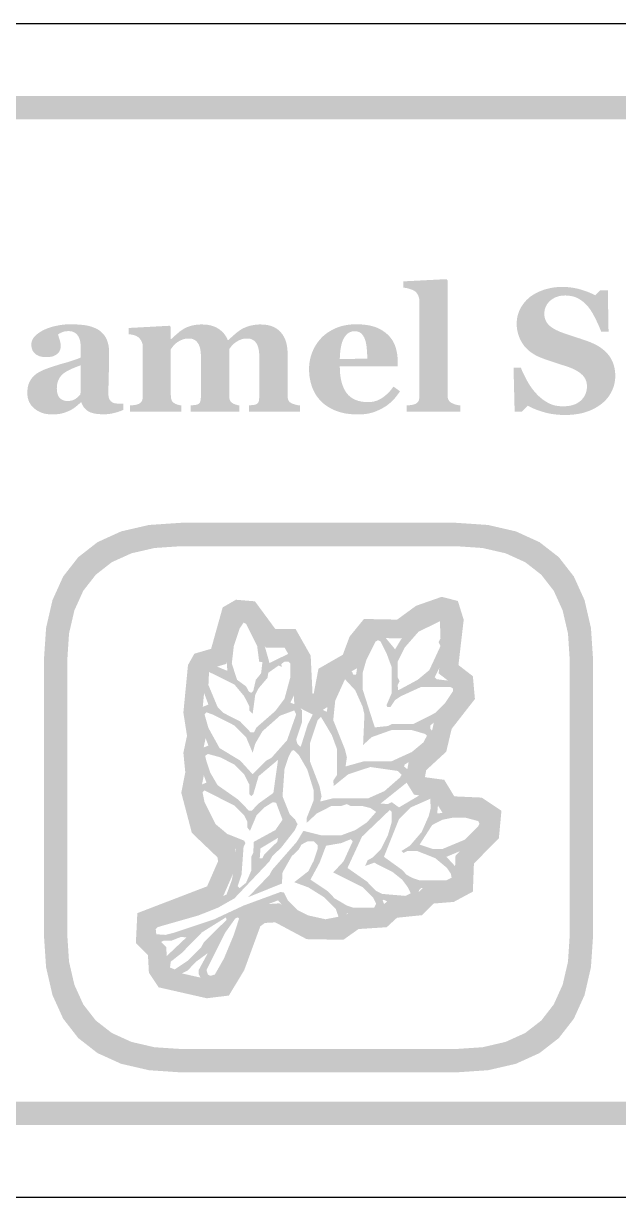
# Model space of a CAD drawing. Header units: millimetres. Extents: x 6 to 294, y 109 to 451.
# Drawn here: x 32.95 to 43.14, y 316.86 to 336.94 of the extents above; entities that cross this region are included whole.
import ezdxf

# ---------------------------------------------------------------- set-up
doc = ezdxf.new("R2010")
doc.units = ezdxf.units.MM
doc.layers.add('CUT', color=1, linetype='Continuous')
doc.layers.add('RASTER', color=7, linetype='Continuous')

msp = doc.modelspace()

# ---------------------------------------------------------------- hatches: boundary and pattern name
at = {"layer": 'RASTER'}
h = msp.add_hatch(color=7, dxfattribs=at)
h.paths.add_polyline_path([(7.2, 333.501), (7.234, 334.016), (7.337, 334.463), (7.509, 334.841), (7.75, 335.151), (8.059, 335.391), (8.438, 335.563), (8.884, 335.666), (9.4, 335.701), (66.6, 335.701), (67.116, 335.666), (67.563, 335.563), (67.941, 335.391), (68.25, 335.151), (68.491, 334.841), (68.663, 334.463), (68.766, 334.016), (68.8, 333.501), (68.8, 320.301), (68.766, 319.785), (68.663, 319.338), (68.491, 318.96), (68.25, 318.651), (67.941, 318.41), (67.563, 318.238), (67.116, 318.135), (66.6, 318.101), (9.4, 318.101), (8.884, 318.135), (8.438, 318.238), (8.059, 318.41), (7.75, 318.651), (7.509, 318.96), (7.337, 319.338), (7.234, 319.785), (7.2, 320.301)])
h.paths.add_polyline_path([(7.6, 333.501), (7.6, 320.301), (7.628, 319.879), (7.712, 319.513), (7.853, 319.204), (8.05, 318.951), (8.303, 318.754), (8.612, 318.613), (8.978, 318.529), (9.4, 318.501), (66.6, 318.501), (67.022, 318.529), (67.387, 318.613), (67.697, 318.754), (67.95, 318.951), (68.147, 319.204), (68.288, 319.513), (68.372, 319.879), (68.4, 320.301), (68.4, 333.501), (68.372, 333.923), (68.288, 334.288), (68.147, 334.598), (67.95, 334.851), (67.697, 335.048), (67.387, 335.188), (67.022, 335.273), (66.6, 335.301), (9.4, 335.301), (8.978, 335.273), (8.612, 335.188), (8.303, 335.048), (8.05, 334.851), (7.853, 334.598), (7.712, 334.288), (7.628, 333.923), (7.6, 333.501)], flags=0)
for points in [[(40.427, 330.301), (39.508, 330.301), (39.508, 330.408), (39.518, 330.408), (39.527, 330.409), (39.536, 330.41), (39.546, 330.411), (39.555, 330.412), (39.564, 330.413), (39.573, 330.414), (39.582, 330.415), (39.591, 330.416), (39.599, 330.418), (39.608, 330.419), (39.616, 330.421), (39.624, 330.423), (39.631, 330.425), (39.639, 330.427), (39.646, 330.43), (39.657, 330.434), (39.667, 330.439), (39.677, 330.445), (39.685, 330.451), (39.693, 330.458), (39.699, 330.465), (39.705, 330.472), (39.709, 330.48), (39.713, 330.489), (39.717, 330.498), (39.72, 330.508), (39.722, 330.519), (39.724, 330.53), (39.725, 330.542), (39.726, 330.554), (39.726, 330.567), (39.726, 332.19), (39.726, 332.204), (39.725, 332.218), (39.723, 332.231), (39.721, 332.244), (39.717, 332.257), (39.714, 332.269), (39.709, 332.282), (39.704, 332.294), (39.698, 332.305), (39.691, 332.316), (39.684, 332.326), (39.677, 332.336), (39.669, 332.344), (39.661, 332.352), (39.652, 332.36), (39.643, 332.366), (39.635, 332.371), (39.626, 332.376), (39.617, 332.38), (39.606, 332.385), (39.594, 332.389), (39.582, 332.394), (39.569, 332.398), (39.554, 332.403), (39.54, 332.407), (39.525, 332.411), (39.512, 332.414), (39.498, 332.417), (39.485, 332.419), (39.473, 332.421), (39.461, 332.422), (39.449, 332.423), (39.449, 332.53), (40.186, 332.568), (40.208, 332.545), (40.208, 330.586), (40.209, 330.573), (40.209, 330.561), (40.211, 330.549), (40.213, 330.537), (40.216, 330.527), (40.219, 330.517), (40.223, 330.507), (40.227, 330.499), (40.232, 330.49), (40.238, 330.483), (40.245, 330.475), (40.252, 330.469), (40.26, 330.462), (40.269, 330.456), (40.279, 330.451), (40.289, 330.446), (40.296, 330.443), (40.304, 330.439), (40.311, 330.436), (40.319, 330.433), (40.327, 330.43), (40.334, 330.428), (40.342, 330.425), (40.35, 330.422), (40.359, 330.42), (40.367, 330.418), (40.376, 330.416), (40.385, 330.414), (40.395, 330.412), (40.405, 330.41), (40.416, 330.409), (40.427, 330.408)], [(42.217, 330.245), (42.169, 330.246), (42.123, 330.248), (42.077, 330.252), (42.033, 330.257), (41.989, 330.263), (41.945, 330.271), (41.903, 330.281), (41.861, 330.292), (41.821, 330.304), (41.782, 330.317), (41.745, 330.33), (41.709, 330.343), (41.675, 330.357), (41.643, 330.372), (41.612, 330.387), (41.582, 330.403), (41.481, 330.301), (41.357, 330.301), (41.338, 331.052), (41.464, 331.052), (41.475, 331.025), (41.486, 330.998), (41.499, 330.97), (41.512, 330.942), (41.526, 330.914), (41.541, 330.885), (41.556, 330.856), (41.572, 330.827), (41.589, 330.797), (41.606, 330.769), (41.624, 330.741), (41.643, 330.714), (41.662, 330.688), (41.682, 330.663), (41.703, 330.638), (41.724, 330.614), (41.747, 330.59), (41.77, 330.567), (41.794, 330.546), (41.819, 330.525), (41.844, 330.506), (41.87, 330.488), (41.897, 330.471), (41.924, 330.455), (41.953, 330.44), (41.982, 330.428), (42.013, 330.417), (42.044, 330.408), (42.077, 330.402), (42.111, 330.397), (42.146, 330.394), (42.183, 330.393), (42.231, 330.395), (42.277, 330.399), (42.319, 330.407), (42.359, 330.417), (42.396, 330.431), (42.429, 330.448), (42.46, 330.468), (42.488, 330.49), (42.513, 330.516), (42.535, 330.542), (42.553, 330.571), (42.568, 330.601), (42.58, 330.632), (42.588, 330.665), (42.593, 330.7), (42.594, 330.736), (42.593, 330.766), (42.589, 330.794), (42.582, 330.822), (42.572, 330.848), (42.559, 330.873), (42.544, 330.896), (42.526, 330.919), (42.504, 330.94), (42.48, 330.961), (42.453, 330.98), (42.423, 330.999), (42.39, 331.017), (42.353, 331.035), (42.314, 331.052), (42.271, 331.068), (42.225, 331.083), (42.195, 331.093), (42.165, 331.102), (42.136, 331.112), (42.107, 331.121), (42.079, 331.13), (42.052, 331.139), (42.025, 331.148), (41.999, 331.156), (41.973, 331.165), (41.948, 331.173), (41.923, 331.182), (41.899, 331.19), (41.875, 331.199), (41.851, 331.208), (41.828, 331.216), (41.805, 331.225), (41.754, 331.247), (41.707, 331.271), (41.663, 331.298), (41.622, 331.327), (41.585, 331.358), (41.551, 331.391), (41.521, 331.426), (41.494, 331.464), (41.47, 331.503), (41.449, 331.544), (41.432, 331.585), (41.417, 331.628), (41.406, 331.672), (41.398, 331.717), (41.393, 331.764), (41.392, 331.811), (41.393, 331.841), (41.395, 331.871), (41.399, 331.901), (41.405, 331.93), (41.412, 331.959), (41.422, 331.988), (41.432, 332.017), (41.445, 332.045), (41.459, 332.072), (41.474, 332.099), (41.491, 332.126), (41.509, 332.151), (41.529, 332.176), (41.551, 332.2), (41.574, 332.223), (41.598, 332.246), (41.623, 332.267), (41.65, 332.286), (41.679, 332.304), (41.709, 332.322), (41.74, 332.338), (41.774, 332.354), (41.809, 332.369), (41.846, 332.382), (41.884, 332.395), (41.923, 332.405), (41.963, 332.414), (42.003, 332.422), (42.045, 332.428), (42.087, 332.432), (42.13, 332.434), (42.174, 332.435), (42.217, 332.434), (42.259, 332.432), (42.301, 332.428), (42.341, 332.423), (42.382, 332.416), (42.421, 332.408), (42.46, 332.399), (42.498, 332.387), (42.535, 332.376), (42.569, 332.364), (42.602, 332.352), (42.633, 332.34), (42.661, 332.328), (42.688, 332.316), (42.712, 332.304), (42.735, 332.292), (42.824, 332.379), (42.952, 332.379), (42.964, 331.67), (42.838, 331.67), (42.826, 331.699), (42.815, 331.728), (42.803, 331.757), (42.79, 331.786), (42.777, 331.815), (42.763, 331.845), (42.749, 331.874), (42.734, 331.904), (42.719, 331.933), (42.704, 331.961), (42.689, 331.988), (42.673, 332.013), (42.658, 332.038), (42.642, 332.06), (42.626, 332.082), (42.609, 332.103), (42.591, 332.123), (42.572, 332.143), (42.552, 332.161), (42.532, 332.179), (42.511, 332.195), (42.489, 332.211), (42.467, 332.225), (42.444, 332.238), (42.42, 332.25), (42.395, 332.26), (42.369, 332.269), (42.342, 332.276), (42.314, 332.281), (42.285, 332.285), (42.255, 332.288), (42.224, 332.289), (42.185, 332.287), (42.148, 332.283), (42.113, 332.276), (42.08, 332.266), (42.049, 332.254), (42.019, 332.238), (41.991, 332.22), (41.965, 332.199), (41.942, 332.176), (41.921, 332.152), (41.904, 332.126), (41.89, 332.099), (41.879, 332.071), (41.871, 332.041), (41.867, 332.01), (41.865, 331.978), (41.866, 331.948), (41.87, 331.919), (41.877, 331.891), (41.887, 331.865), (41.899, 331.84), (41.914, 331.817), (41.932, 331.795), (41.952, 331.774), (41.975, 331.755), (42.002, 331.736), (42.031, 331.718), (42.064, 331.7), (42.099, 331.683), (42.138, 331.666), (42.179, 331.651), (42.224, 331.635), (42.251, 331.626), (42.278, 331.617), (42.306, 331.608), (42.333, 331.599), (42.361, 331.589), (42.389, 331.58), (42.417, 331.571), (42.445, 331.562), (42.473, 331.553), (42.5, 331.544), (42.526, 331.535), (42.552, 331.526), (42.576, 331.517), (42.6, 331.509), (42.623, 331.5), (42.646, 331.492), (42.697, 331.47), (42.746, 331.447), (42.791, 331.421), (42.833, 331.394), (42.871, 331.365), (42.907, 331.334), (42.94, 331.3), (42.969, 331.265), (42.995, 331.228), (43.017, 331.189), (43.036, 331.147), (43.052, 331.104), (43.064, 331.058), (43.072, 331.01), (43.078, 330.96), (43.079, 330.907), (43.078, 330.874), (43.075, 330.84), (43.07, 330.807), (43.064, 330.775), (43.055, 330.742), (43.044, 330.71), (43.031, 330.678), (43.016, 330.646), (43, 330.616), (42.982, 330.586), (42.963, 330.558), (42.942, 330.531), (42.92, 330.506), (42.897, 330.481), (42.872, 330.459), (42.846, 330.437), (42.817, 330.415), (42.786, 330.394), (42.753, 330.374), (42.72, 330.355), (42.686, 330.338), (42.65, 330.322), (42.613, 330.308), (42.575, 330.295), (42.536, 330.283), (42.495, 330.273), (42.453, 330.265), (42.409, 330.258), (42.363, 330.252), (42.316, 330.248), (42.267, 330.246), (42.217, 330.245)], [(37.683, 330.301), (36.81, 330.301), (36.81, 330.408), (36.818, 330.409), (36.826, 330.41), (36.834, 330.411), (36.843, 330.412), (36.851, 330.413), (36.86, 330.413), (36.868, 330.414), (36.877, 330.415), (36.886, 330.416), (36.894, 330.417), (36.902, 330.418), (36.909, 330.42), (36.917, 330.422), (36.923, 330.424), (36.93, 330.427), (36.936, 330.43), (36.943, 330.434), (36.95, 330.438), (36.957, 330.443), (36.962, 330.449), (36.967, 330.456), (36.971, 330.463), (36.974, 330.47), (36.977, 330.479), (36.979, 330.488), (36.981, 330.497), (36.982, 330.507), (36.983, 330.518), (36.984, 330.53), (36.985, 330.542), (36.985, 330.554), (36.986, 330.567), (36.986, 331.251), (36.985, 331.288), (36.982, 331.322), (36.978, 331.354), (36.972, 331.383), (36.965, 331.411), (36.956, 331.435), (36.945, 331.458), (36.932, 331.478), (36.918, 331.495), (36.903, 331.511), (36.886, 331.524), (36.867, 331.534), (36.847, 331.543), (36.826, 331.549), (36.803, 331.552), (36.779, 331.553), (36.764, 331.553), (36.748, 331.552), (36.734, 331.55), (36.72, 331.548), (36.706, 331.546), (36.692, 331.542), (36.679, 331.538), (36.667, 331.533), (36.655, 331.528), (36.643, 331.523), (36.631, 331.517), (36.62, 331.511), (36.609, 331.505), (36.598, 331.498), (36.587, 331.492), (36.577, 331.484), (36.567, 331.477), (36.557, 331.469), (36.548, 331.461), (36.539, 331.454), (36.531, 331.446), (36.524, 331.438), (36.517, 331.431), (36.511, 331.423), (36.505, 331.415), (36.5, 331.408), (36.494, 331.401), (36.489, 331.394), (36.485, 331.388), (36.48, 331.382), (36.476, 331.376), (36.471, 331.37), (36.471, 330.584), (36.472, 330.571), (36.472, 330.558), (36.473, 330.547), (36.475, 330.536), (36.476, 330.525), (36.478, 330.516), (36.481, 330.506), (36.484, 330.498), (36.487, 330.49), (36.491, 330.482), (36.496, 330.475), (36.502, 330.468), (36.508, 330.462), (36.515, 330.456), (36.522, 330.451), (36.53, 330.446), (36.536, 330.443), (36.542, 330.439), (36.549, 330.436), (36.555, 330.433), (36.562, 330.43), (36.569, 330.428), (36.576, 330.425), (36.583, 330.422), (36.591, 330.42), (36.599, 330.418), (36.607, 330.416), (36.614, 330.414), (36.622, 330.412), (36.631, 330.41), (36.639, 330.409), (36.647, 330.408), (36.647, 330.301), (35.811, 330.301), (35.811, 330.408), (35.818, 330.408), (35.825, 330.409), (35.833, 330.41), (35.842, 330.411), (35.85, 330.412), (35.859, 330.413), (35.868, 330.414), (35.878, 330.415), (35.888, 330.416), (35.897, 330.418), (35.905, 330.419), (35.913, 330.421), (35.92, 330.423), (35.926, 330.425), (35.932, 330.427), (35.937, 330.43), (35.944, 330.434), (35.951, 330.439), (35.957, 330.444), (35.962, 330.449), (35.967, 330.456), (35.971, 330.462), (35.974, 330.469), (35.977, 330.477), (35.979, 330.485), (35.981, 330.494), (35.983, 330.504), (35.984, 330.515), (35.985, 330.526), (35.986, 330.539), (35.986, 330.553), (35.987, 330.567), (35.987, 331.251), (35.986, 331.288), (35.983, 331.322), (35.979, 331.354), (35.973, 331.383), (35.966, 331.411), (35.956, 331.435), (35.946, 331.458), (35.933, 331.478), (35.919, 331.495), (35.903, 331.511), (35.887, 331.524), (35.868, 331.534), (35.848, 331.543), (35.827, 331.549), (35.804, 331.552), (35.78, 331.553), (35.764, 331.553), (35.749, 331.552), (35.735, 331.55), (35.721, 331.548), (35.707, 331.546), (35.693, 331.542), (35.68, 331.538), (35.668, 331.533), (35.656, 331.528), (35.644, 331.523), (35.632, 331.517), (35.621, 331.511), (35.61, 331.505), (35.599, 331.498), (35.588, 331.492), (35.578, 331.484), (35.568, 331.477), (35.558, 331.469), (35.549, 331.461), (35.54, 331.454), (35.532, 331.446), (35.525, 331.438), (35.518, 331.431), (35.512, 331.423), (35.506, 331.415), (35.501, 331.408), (35.495, 331.401), (35.49, 331.394), (35.486, 331.388), (35.481, 331.382), (35.477, 331.376), (35.472, 331.37), (35.472, 330.584), (35.473, 330.571), (35.473, 330.559), (35.474, 330.548), (35.476, 330.537), (35.478, 330.526), (35.48, 330.516), (35.483, 330.507), (35.486, 330.499), (35.489, 330.49), (35.493, 330.483), (35.498, 330.475), (35.504, 330.469), (35.51, 330.462), (35.517, 330.456), (35.524, 330.451), (35.532, 330.446), (35.538, 330.443), (35.545, 330.439), (35.551, 330.436), (35.558, 330.433), (35.564, 330.43), (35.571, 330.428), (35.579, 330.425), (35.586, 330.422), (35.594, 330.42), (35.601, 330.418), (35.609, 330.416), (35.617, 330.414), (35.625, 330.412), (35.633, 330.41), (35.641, 330.409), (35.65, 330.408), (35.65, 330.301), (34.772, 330.301), (34.772, 330.408), (34.782, 330.408), (34.791, 330.409), (34.801, 330.41), (34.81, 330.411), (34.819, 330.412), (34.829, 330.413), (34.838, 330.414), (34.847, 330.415), (34.856, 330.416), (34.865, 330.418), (34.873, 330.419), (34.881, 330.421), (34.889, 330.423), (34.896, 330.425), (34.903, 330.427), (34.91, 330.43), (34.921, 330.434), (34.932, 330.439), (34.941, 330.445), (34.949, 330.451), (34.957, 330.458), (34.964, 330.465), (34.97, 330.472), (34.974, 330.48), (34.978, 330.489), (34.982, 330.498), (34.985, 330.508), (34.988, 330.519), (34.989, 330.53), (34.991, 330.542), (34.992, 330.554), (34.992, 330.567), (34.992, 331.42), (34.992, 331.432), (34.99, 331.443), (34.988, 331.455), (34.986, 331.466), (34.982, 331.478), (34.978, 331.489), (34.973, 331.5), (34.967, 331.511), (34.961, 331.522), (34.954, 331.533), (34.947, 331.542), (34.94, 331.551), (34.932, 331.56), (34.924, 331.567), (34.916, 331.575), (34.907, 331.581), (34.9, 331.585), (34.893, 331.589), (34.885, 331.593), (34.877, 331.597), (34.869, 331.601), (34.86, 331.604), (34.85, 331.607), (34.84, 331.61), (34.83, 331.613), (34.82, 331.616), (34.809, 331.618), (34.798, 331.62), (34.787, 331.622), (34.775, 331.624), (34.764, 331.625), (34.752, 331.626), (34.752, 331.733), (35.45, 331.771), (35.472, 331.75), (35.472, 331.543), (35.478, 331.543), (35.489, 331.552), (35.5, 331.562), (35.511, 331.572), (35.523, 331.583), (35.536, 331.594), (35.548, 331.606), (35.562, 331.618), (35.576, 331.63), (35.59, 331.642), (35.603, 331.654), (35.617, 331.665), (35.63, 331.676), (35.644, 331.686), (35.657, 331.695), (35.669, 331.703), (35.682, 331.711), (35.696, 331.72), (35.711, 331.728), (35.727, 331.736), (35.744, 331.744), (35.762, 331.751), (35.78, 331.758), (35.8, 331.764), (35.821, 331.77), (35.843, 331.776), (35.865, 331.78), (35.887, 331.784), (35.91, 331.788), (35.934, 331.79), (35.958, 331.792), (35.982, 331.793), (36.007, 331.793), (36.048, 331.792), (36.087, 331.789), (36.125, 331.783), (36.16, 331.775), (36.194, 331.765), (36.227, 331.753), (36.257, 331.738), (36.286, 331.721), (36.313, 331.702), (36.338, 331.682), (36.361, 331.66), (36.382, 331.637), (36.401, 331.612), (36.418, 331.585), (36.432, 331.558), (36.445, 331.528), (36.458, 331.528), (36.469, 331.538), (36.481, 331.549), (36.493, 331.56), (36.505, 331.571), (36.519, 331.583), (36.533, 331.595), (36.547, 331.608), (36.562, 331.621), (36.577, 331.634), (36.592, 331.647), (36.607, 331.658), (36.621, 331.67), (36.635, 331.68), (36.649, 331.69), (36.662, 331.699), (36.675, 331.707), (36.69, 331.716), (36.706, 331.725), (36.722, 331.733), (36.74, 331.741), (36.759, 331.748), (36.778, 331.755), (36.799, 331.762), (36.821, 331.769), (36.843, 331.774), (36.866, 331.779), (36.889, 331.784), (36.913, 331.787), (36.936, 331.79), (36.961, 331.792), (36.985, 331.793), (37.01, 331.793), (37.064, 331.791), (37.115, 331.785), (37.162, 331.775), (37.206, 331.761), (37.247, 331.743), (37.285, 331.72), (37.32, 331.694), (37.351, 331.663), (37.379, 331.629), (37.403, 331.591), (37.424, 331.55), (37.441, 331.505), (37.454, 331.457), (37.463, 331.406), (37.469, 331.351), (37.47, 331.292), (37.47, 330.581), (37.471, 330.567), (37.471, 330.555), (37.473, 330.543), (37.474, 330.532), (37.477, 330.521), (37.48, 330.511), (37.483, 330.502), (37.487, 330.493), (37.491, 330.485), (37.496, 330.478), (37.502, 330.471), (37.509, 330.464), (37.517, 330.458), (37.526, 330.453), (37.535, 330.448), (37.545, 330.443), (37.551, 330.44), (37.558, 330.438), (37.564, 330.435), (37.571, 330.433), (37.579, 330.43), (37.587, 330.428), (37.595, 330.425), (37.603, 330.422), (37.612, 330.42), (37.621, 330.418), (37.63, 330.416), (37.64, 330.414), (37.65, 330.412), (37.661, 330.41), (37.672, 330.409), (37.683, 330.408)]]:
    msp.add_hatch(color=7, dxfattribs=at).paths.add_polyline_path(points)
h = msp.add_hatch(color=7, dxfattribs=at)
h.paths.add_polyline_path([(34.659, 330.332), (34.643, 330.325), (34.626, 330.318), (34.608, 330.311), (34.589, 330.305), (34.57, 330.298), (34.55, 330.292), (34.529, 330.286), (34.507, 330.28), (34.485, 330.275), (34.462, 330.27), (34.44, 330.266), (34.417, 330.263), (34.393, 330.26), (34.369, 330.258), (34.345, 330.257), (34.321, 330.257), (34.277, 330.258), (34.237, 330.26), (34.199, 330.264), (34.165, 330.27), (34.133, 330.278), (34.104, 330.287), (34.079, 330.298), (34.056, 330.31), (34.036, 330.324), (34.017, 330.34), (34, 330.357), (33.984, 330.375), (33.971, 330.395), (33.959, 330.416), (33.949, 330.439), (33.94, 330.463), (33.931, 330.463), (33.919, 330.451), (33.907, 330.439), (33.895, 330.428), (33.883, 330.417), (33.871, 330.407), (33.859, 330.397), (33.847, 330.387), (33.835, 330.378), (33.824, 330.37), (33.812, 330.361), (33.8, 330.354), (33.788, 330.346), (33.775, 330.338), (33.763, 330.331), (33.75, 330.325), (33.737, 330.318), (33.719, 330.311), (33.702, 330.303), (33.686, 330.297), (33.669, 330.29), (33.653, 330.285), (33.636, 330.28), (33.62, 330.275), (33.604, 330.271), (33.587, 330.267), (33.569, 330.264), (33.549, 330.261), (33.528, 330.259), (33.505, 330.258), (33.48, 330.256), (33.454, 330.256), (33.426, 330.255), (33.384, 330.257), (33.344, 330.262), (33.306, 330.269), (33.269, 330.28), (33.233, 330.295), (33.199, 330.312), (33.167, 330.332), (33.136, 330.356), (33.108, 330.382), (33.083, 330.41), (33.063, 330.44), (33.046, 330.472), (33.033, 330.507), (33.023, 330.543), (33.018, 330.581), (33.016, 330.622), (33.016, 330.645), (33.018, 330.667), (33.02, 330.689), (33.022, 330.71), (33.026, 330.729), (33.031, 330.748), (33.036, 330.766), (33.042, 330.783), (33.049, 330.8), (33.057, 330.816), (33.065, 330.831), (33.074, 330.846), (33.084, 330.861), (33.094, 330.875), (33.105, 330.888), (33.117, 330.901), (33.128, 330.913), (33.14, 330.924), (33.152, 330.934), (33.164, 330.944), (33.177, 330.954), (33.191, 330.963), (33.205, 330.971), (33.219, 330.979), (33.233, 330.987), (33.248, 330.994), (33.264, 331.001), (33.279, 331.009), (33.295, 331.016), (33.312, 331.023), (33.328, 331.029), (33.345, 331.036), (33.379, 331.048), (33.415, 331.061), (33.452, 331.073), (33.49, 331.085), (33.531, 331.098), (33.573, 331.111), (33.617, 331.124), (33.662, 331.136), (33.706, 331.149), (33.748, 331.162), (33.786, 331.174), (33.822, 331.186), (33.854, 331.197), (33.883, 331.208), (33.909, 331.219), (33.931, 331.23), (33.931, 331.37), (33.931, 331.38), (33.931, 331.39), (33.931, 331.401), (33.93, 331.413), (33.929, 331.425), (33.928, 331.438), (33.927, 331.452), (33.926, 331.467), (33.924, 331.482), (33.922, 331.496), (33.919, 331.509), (33.916, 331.522), (33.913, 331.534), (33.909, 331.546), (33.905, 331.557), (33.901, 331.568), (33.895, 331.579), (33.889, 331.59), (33.882, 331.601), (33.874, 331.611), (33.866, 331.621), (33.857, 331.63), (33.847, 331.639), (33.836, 331.647), (33.825, 331.655), (33.812, 331.661), (33.799, 331.667), (33.785, 331.671), (33.77, 331.675), (33.755, 331.677), (33.738, 331.679), (33.72, 331.679), (33.705, 331.679), (33.69, 331.678), (33.675, 331.677), (33.661, 331.675), (33.648, 331.672), (33.636, 331.669), (33.624, 331.665), (33.613, 331.661), (33.602, 331.656), (33.592, 331.652), (33.583, 331.647), (33.574, 331.642), (33.565, 331.638), (33.557, 331.633), (33.55, 331.628), (33.543, 331.624), (33.545, 331.616), (33.546, 331.607), (33.549, 331.597), (33.552, 331.587), (33.555, 331.575), (33.559, 331.562), (33.563, 331.549), (33.568, 331.534), (33.573, 331.519), (33.577, 331.504), (33.581, 331.49), (33.583, 331.475), (33.586, 331.461), (33.587, 331.447), (33.588, 331.432), (33.589, 331.418), (33.588, 331.412), (33.588, 331.405), (33.587, 331.398), (33.585, 331.39), (33.583, 331.382), (33.581, 331.374), (33.579, 331.365), (33.575, 331.356), (33.572, 331.347), (33.568, 331.338), (33.564, 331.33), (33.559, 331.323), (33.554, 331.316), (33.549, 331.309), (33.543, 331.303), (33.537, 331.297), (33.529, 331.29), (33.52, 331.283), (33.511, 331.277), (33.502, 331.271), (33.492, 331.265), (33.482, 331.26), (33.472, 331.256), (33.462, 331.251), (33.451, 331.248), (33.438, 331.244), (33.424, 331.242), (33.409, 331.239), (33.392, 331.238), (33.374, 331.236), (33.355, 331.236), (33.334, 331.235), (33.304, 331.236), (33.276, 331.239), (33.25, 331.244), (33.226, 331.25), (33.203, 331.259), (33.183, 331.269), (33.164, 331.281), (33.148, 331.295), (33.133, 331.31), (33.12, 331.327), (33.109, 331.344), (33.1, 331.363), (33.094, 331.383), (33.089, 331.404), (33.086, 331.426), (33.085, 331.449), (33.086, 331.469), (33.089, 331.489), (33.094, 331.508), (33.101, 331.527), (33.11, 331.545), (33.121, 331.563), (33.135, 331.58), (33.15, 331.596), (33.167, 331.612), (33.184, 331.628), (33.203, 331.642), (33.222, 331.656), (33.243, 331.669), (33.264, 331.681), (33.286, 331.693), (33.309, 331.704), (33.332, 331.715), (33.357, 331.725), (33.382, 331.734), (33.408, 331.743), (33.435, 331.751), (33.463, 331.759), (33.492, 331.766), (33.521, 331.772), (33.551, 331.778), (33.58, 331.783), (33.609, 331.787), (33.637, 331.79), (33.665, 331.793), (33.692, 331.795), (33.718, 331.796), (33.744, 331.796), (33.779, 331.796), (33.813, 331.795), (33.847, 331.794), (33.88, 331.792), (33.912, 331.79), (33.944, 331.787), (33.975, 331.784), (34.005, 331.78), (34.034, 331.775), (34.063, 331.769), (34.09, 331.762), (34.117, 331.754), (34.144, 331.744), (34.169, 331.734), (34.194, 331.723), (34.219, 331.71), (34.241, 331.696), (34.262, 331.681), (34.281, 331.665), (34.3, 331.647), (34.317, 331.628), (34.334, 331.607), (34.349, 331.585), (34.363, 331.561), (34.375, 331.536), (34.386, 331.509), (34.395, 331.48), (34.403, 331.449), (34.409, 331.416), (34.413, 331.382), (34.415, 331.345), (34.416, 331.307), (34.416, 331.265), (34.416, 331.221), (34.415, 331.174), (34.415, 331.126), (34.414, 331.076), (34.413, 331.024), (34.411, 330.97), (34.41, 330.915), (34.408, 330.86), (34.407, 330.811), (34.406, 330.766), (34.405, 330.726), (34.404, 330.691), (34.403, 330.661), (34.403, 330.636), (34.403, 330.616), (34.403, 330.6), (34.404, 330.585), (34.406, 330.57), (34.408, 330.557), (34.411, 330.544), (34.414, 330.533), (34.418, 330.522), (34.423, 330.512), (34.428, 330.503), (34.434, 330.494), (34.441, 330.486), (34.448, 330.478), (34.456, 330.472), (34.464, 330.465), (34.474, 330.46), (34.484, 330.455), (34.49, 330.452), (34.498, 330.449), (34.506, 330.447), (34.516, 330.445), (34.526, 330.444), (34.537, 330.442), (34.549, 330.441), (34.562, 330.441), (34.575, 330.44), (34.588, 330.44), (34.601, 330.439), (34.613, 330.439), (34.625, 330.439), (34.637, 330.439), (34.648, 330.439), (34.659, 330.438)])
h.paths.add_polyline_path([(33.931, 331.095), (33.911, 331.088), (33.89, 331.08), (33.87, 331.073), (33.85, 331.065), (33.829, 331.057), (33.809, 331.048), (33.789, 331.04), (33.769, 331.031), (33.749, 331.022), (33.73, 331.013), (33.712, 331.004), (33.696, 330.994), (33.68, 330.985), (33.664, 330.975), (33.65, 330.965), (33.637, 330.956), (33.624, 330.945), (33.611, 330.934), (33.6, 330.922), (33.589, 330.909), (33.578, 330.895), (33.569, 330.881), (33.56, 330.866), (33.552, 330.851), (33.545, 330.835), (33.539, 330.818), (33.533, 330.8), (33.529, 330.781), (33.526, 330.762), (33.523, 330.742), (33.522, 330.722), (33.521, 330.701), (33.522, 330.673), (33.524, 330.648), (33.529, 330.624), (33.534, 330.602), (33.542, 330.582), (33.55, 330.565), (33.561, 330.549), (33.573, 330.535), (33.587, 330.523), (33.601, 330.513), (33.616, 330.504), (33.631, 330.497), (33.648, 330.491), (33.665, 330.487), (33.683, 330.485), (33.701, 330.484), (33.721, 330.484), (33.74, 330.486), (33.758, 330.489), (33.775, 330.492), (33.791, 330.497), (33.806, 330.502), (33.821, 330.509), (33.834, 330.517), (33.847, 330.525), (33.859, 330.534), (33.871, 330.544), (33.883, 330.554), (33.894, 330.564), (33.905, 330.575), (33.915, 330.586), (33.926, 330.598)], flags=0)
h = msp.add_hatch(color=7, dxfattribs=at)
h.paths.add_polyline_path([(39.394, 330.651), (39.381, 330.63), (39.367, 330.61), (39.352, 330.59), (39.337, 330.57), (39.321, 330.55), (39.305, 330.531), (39.288, 330.512), (39.27, 330.493), (39.252, 330.475), (39.233, 330.458), (39.213, 330.441), (39.193, 330.425), (39.172, 330.409), (39.15, 330.394), (39.128, 330.38), (39.105, 330.367), (39.081, 330.353), (39.056, 330.341), (39.031, 330.329), (39.007, 330.318), (38.982, 330.308), (38.957, 330.298), (38.932, 330.29), (38.907, 330.282), (38.881, 330.276), (38.855, 330.27), (38.827, 330.265), (38.799, 330.261), (38.77, 330.258), (38.739, 330.256), (38.708, 330.254), (38.676, 330.254), (38.623, 330.255), (38.571, 330.258), (38.522, 330.263), (38.474, 330.269), (38.428, 330.278), (38.384, 330.289), (38.342, 330.301), (38.302, 330.315), (38.263, 330.331), (38.226, 330.349), (38.191, 330.368), (38.158, 330.388), (38.126, 330.409), (38.096, 330.432), (38.068, 330.456), (38.042, 330.481), (38.017, 330.508), (37.994, 330.535), (37.972, 330.564), (37.952, 330.594), (37.934, 330.626), (37.917, 330.658), (37.902, 330.692), (37.889, 330.726), (37.877, 330.762), (37.867, 330.799), (37.858, 330.836), (37.851, 330.874), (37.845, 330.912), (37.841, 330.952), (37.839, 330.992), (37.838, 331.033), (37.839, 331.07), (37.842, 331.107), (37.846, 331.144), (37.852, 331.18), (37.86, 331.215), (37.869, 331.25), (37.88, 331.285), (37.893, 331.32), (37.908, 331.353), (37.923, 331.386), (37.941, 331.418), (37.96, 331.449), (37.98, 331.479), (38.001, 331.508), (38.025, 331.536), (38.049, 331.563), (38.075, 331.589), (38.102, 331.613), (38.131, 331.636), (38.162, 331.658), (38.194, 331.678), (38.228, 331.697), (38.263, 331.715), (38.3, 331.732), (38.339, 331.747), (38.378, 331.76), (38.419, 331.771), (38.461, 331.78), (38.504, 331.787), (38.548, 331.792), (38.593, 331.795), (38.639, 331.796), (38.69, 331.796), (38.737, 331.793), (38.783, 331.789), (38.826, 331.784), (38.867, 331.777), (38.906, 331.768), (38.942, 331.758), (38.976, 331.747), (39.009, 331.734), (39.039, 331.719), (39.069, 331.704), (39.097, 331.687), (39.123, 331.669), (39.149, 331.65), (39.172, 331.63), (39.195, 331.609), (39.215, 331.588), (39.233, 331.565), (39.251, 331.542), (39.267, 331.518), (39.281, 331.493), (39.294, 331.467), (39.306, 331.44), (39.316, 331.412), (39.325, 331.383), (39.333, 331.354), (39.339, 331.325), (39.345, 331.296), (39.349, 331.266), (39.352, 331.235), (39.354, 331.205), (39.354, 331.174), (39.354, 331.079), (38.364, 331.079), (38.366, 331.006), (38.371, 330.937), (38.38, 330.874), (38.393, 330.814), (38.409, 330.759), (38.429, 330.709), (38.453, 330.663), (38.48, 330.622), (38.511, 330.585), (38.546, 330.553), (38.586, 330.526), (38.63, 330.504), (38.678, 330.487), (38.73, 330.475), (38.787, 330.467), (38.847, 330.465), (38.881, 330.466), (38.915, 330.47), (38.947, 330.475), (38.978, 330.484), (39.009, 330.494), (39.038, 330.507), (39.067, 330.523), (39.095, 330.54), (39.122, 330.56), (39.148, 330.581), (39.173, 330.603), (39.197, 330.626), (39.22, 330.65), (39.242, 330.676), (39.263, 330.703), (39.282, 330.731)])
h.paths.add_polyline_path([(38.834, 331.208), (38.834, 331.23), (38.834, 331.252), (38.833, 331.274), (38.832, 331.297), (38.831, 331.319), (38.829, 331.342), (38.827, 331.365), (38.825, 331.388), (38.823, 331.41), (38.82, 331.432), (38.817, 331.452), (38.813, 331.472), (38.809, 331.49), (38.805, 331.507), (38.8, 331.523), (38.795, 331.539), (38.788, 331.555), (38.781, 331.571), (38.773, 331.585), (38.765, 331.599), (38.756, 331.611), (38.747, 331.623), (38.737, 331.633), (38.727, 331.643), (38.715, 331.651), (38.704, 331.658), (38.691, 331.664), (38.678, 331.669), (38.664, 331.673), (38.649, 331.676), (38.634, 331.677), (38.617, 331.678), (38.59, 331.676), (38.564, 331.671), (38.539, 331.662), (38.516, 331.649), (38.494, 331.633), (38.474, 331.613), (38.455, 331.59), (38.437, 331.563), (38.421, 331.533), (38.407, 331.498), (38.395, 331.459), (38.385, 331.416), (38.377, 331.369), (38.371, 331.317), (38.366, 331.261), (38.364, 331.202)], flags=0)
h = msp.add_hatch(color=7, dxfattribs=at)
h.paths.add_polyline_path([(33.3, 326.051), (33.337, 326.602), (33.447, 327.079), (33.63, 327.483), (33.888, 327.813), (34.218, 328.07), (34.622, 328.254), (35.099, 328.364), (35.65, 328.401), (40.35, 328.401), (40.901, 328.364), (41.378, 328.254), (41.782, 328.07), (42.113, 327.813), (42.37, 327.483), (42.553, 327.079), (42.663, 326.602), (42.7, 326.051), (42.7, 321.351), (42.663, 320.8), (42.553, 320.323), (42.37, 319.919), (42.113, 319.588), (41.782, 319.331), (41.378, 319.148), (40.901, 319.038), (40.35, 319.001), (35.65, 319.001), (35.099, 319.038), (34.622, 319.148), (34.218, 319.331), (33.888, 319.588), (33.63, 319.919), (33.447, 320.323), (33.337, 320.8), (33.3, 321.351)])
h.paths.add_polyline_path([(33.7, 326.051), (33.7, 321.351), (33.73, 320.894), (33.822, 320.498), (33.974, 320.163), (34.188, 319.888), (34.462, 319.675), (34.797, 319.523), (35.193, 319.431), (35.65, 319.401), (40.35, 319.401), (40.807, 319.431), (41.203, 319.523), (41.538, 319.675), (41.813, 319.888), (42.026, 320.163), (42.178, 320.498), (42.27, 320.894), (42.3, 321.351), (42.3, 326.051), (42.27, 326.508), (42.178, 326.904), (42.026, 327.239), (41.813, 327.513), (41.538, 327.727), (41.203, 327.879), (40.807, 327.97), (40.35, 328.001), (35.65, 328.001), (35.193, 327.97), (34.797, 327.879), (34.462, 327.727), (34.188, 327.513), (33.974, 327.239), (33.822, 326.904), (33.73, 326.508), (33.7, 326.051)], flags=0)
h = msp.add_hatch(color=7, dxfattribs=at)
h.paths.add_polyline_path([(40.108, 327.135), (40.385, 327.064), (40.485, 326.743), (40.395, 325.968), (40.642, 325.777), (40.677, 325.387), (40.279, 324.877), (40.186, 324.486), (39.843, 324.17), (39.823, 324.056), (39.827, 324.049), (40.152, 324.005), (40.324, 323.722), (40.794, 323.701), (41.131, 323.476), (41.087, 323.007), (40.66, 322.573), (40.642, 322.093), (40.315, 321.917), (39.97, 321.889), (39.771, 321.69), (39.343, 321.646), (39.167, 321.484), (38.685, 321.453), (38.425, 321.269), (37.797, 321.28), (37.259, 321.567), (37.081, 321.557), (37.004, 321.5), (36.728, 320.749), (36.466, 320.315), (36.087, 320.269), (35.263, 320.456), (35.097, 320.706), (35.081, 321.006), (34.874, 321.213), (34.899, 321.725), (36.093, 322.183), (36.281, 322.612), (36.27, 322.68), (35.832, 323.098), (35.651, 323.785), (35.72, 324.132), (35.687, 324.466), (35.749, 324.759), (35.687, 325.154), (35.766, 325.969), (35.875, 326.162), (36.162, 326.246), (36.36, 326.954), (36.586, 327.085), (36.912, 327.058), (37.261, 326.584), (37.608, 326.584), (37.866, 326.129), (37.897, 325.483), (37.91, 325.476), (37.918, 325.481), (37.999, 325.905), (38.416, 326.144), (38.532, 326.455), (38.778, 326.756), (39.346, 326.745), (39.669, 326.981)])
h.paths.add_polyline_path([(40.122, 326.801), (39.82, 326.695), (39.448, 326.423), (38.928, 326.433), (38.814, 326.293), (38.676, 325.923), (38.285, 325.7), (38.206, 325.284), (37.927, 325.108), (37.586, 325.282), (37.55, 326.038), (37.421, 326.264), (37.1, 326.264), (36.741, 326.751), (36.66, 326.758), (36.633, 326.742), (36.423, 325.988), (36.089, 325.891), (36.078, 325.871), (36.01, 325.163), (36.075, 324.75), (36.01, 324.449), (36.044, 324.116), (35.979, 323.795), (36.119, 323.267), (36.569, 322.837), (36.612, 322.57), (36.332, 321.932), (35.209, 321.501), (35.201, 321.339), (35.394, 321.145), (35.412, 320.811), (35.459, 320.74), (36.104, 320.594), (36.273, 320.614), (36.438, 320.888), (36.736, 321.7), (36.967, 321.87), (37.329, 321.892), (37.88, 321.599), (38.326, 321.59), (38.574, 321.767), (39.033, 321.796), (39.204, 321.954), (39.625, 321.997), (39.827, 322.199), (40.222, 322.231), (40.329, 322.288), (40.345, 322.709), (40.779, 323.15), (40.795, 323.316), (40.691, 323.385), (40.14, 323.41), (39.958, 323.708), (39.635, 323.751), (39.486, 323.991), (39.546, 324.331), (39.897, 324.656), (39.984, 325.019), (40.347, 325.484), (40.336, 325.609), (40.056, 325.825), (40.159, 326.712), (40.132, 326.798), (40.122, 326.801)], flags=0)
h = msp.add_hatch(color=7, dxfattribs=at)
h.paths.add_polyline_path([(36.66, 326.851), (36.793, 326.804), (36.927, 326.638), (37.05, 326.394), (37.161, 326.003), (37.484, 326.16), (37.561, 326.137), (37.618, 326.06), (37.618, 325.893), (37.651, 325.793), (37.585, 325.459), (37.518, 325.326), (37.661, 325.269), (37.718, 325.192), (37.718, 324.992), (37.618, 324.691), (37.641, 324.614), (37.695, 324.568), (37.818, 324.958), (37.908, 325.135), (38.019, 325.225), (38.142, 325.169), (38.185, 325.459), (38.252, 325.659), (38.376, 325.87), (38.486, 325.893), (38.576, 325.85), (38.596, 325.803), (38.643, 325.803), (38.686, 326.093), (38.91, 326.504), (39.02, 326.561), (39.063, 326.537), (39.311, 326.237), (39.411, 326.404), (39.678, 326.671), (39.888, 326.794), (40.122, 326.861), (40.165, 326.838), (40.222, 326.761), (40.222, 326.394), (40.122, 326.027), (39.988, 325.76), (40.022, 325.726), (40.289, 325.693), (40.399, 325.636), (40.422, 325.492), (40.332, 325.316), (40.245, 325.235), (40.199, 325.149), (39.911, 324.935), (39.911, 324.882), (39.988, 324.791), (39.931, 324.614), (39.765, 324.448), (39.477, 324.267), (39.464, 324.234), (39.554, 324.157), (39.554, 324.057), (39.497, 323.947), (39.063, 323.6), (39.187, 323.59), (39.254, 323.623), (39.377, 323.533), (39.755, 323.756), (39.955, 323.79), (40.055, 323.69), (40.032, 323.433), (40.689, 323.456), (40.866, 323.366), (40.89, 323.222), (40.833, 323.112), (40.566, 322.845), (40.189, 322.688), (40.365, 322.498), (40.422, 322.388), (40.399, 322.244), (40.322, 322.187), (40.189, 322.154), (39.755, 322.154), (39.721, 322.121), (39.698, 321.977), (39.621, 321.92), (39.187, 321.92), (39.12, 321.954), (39.097, 321.944), (39.12, 321.887), (39.097, 321.743), (38.953, 321.687), (38.486, 321.72), (38.443, 321.563), (38.352, 321.52), (37.918, 321.52), (37.785, 321.553), (37.541, 321.677), (37.307, 321.944), (36.793, 321.743), (36.616, 321.186), (36.393, 320.675), (36.326, 320.575), (36.216, 320.518), (36.116, 320.518), (36.005, 320.575), (35.949, 320.685), (35.949, 320.752), (36.106, 321.042), (35.905, 320.895), (35.758, 320.742), (35.581, 320.652), (35.481, 320.652), (35.391, 320.695), (35.348, 320.785), (35.371, 320.962), (35.738, 321.309), (35.648, 321.319), (35.481, 321.253), (35.348, 321.253), (35.281, 321.219), (35.137, 321.309), (35.114, 321.52), (35.137, 321.563), (35.248, 321.62), (35.949, 321.82), (36.426, 322.044), (36.516, 322.288), (36.583, 322.621), (36.583, 322.822), (36.339, 322.945), (36.139, 323.145), (35.982, 323.423), (35.915, 323.656), (35.939, 323.9), (36.082, 323.957), (35.949, 324.324), (35.949, 324.491), (35.972, 324.534), (36.116, 324.591), (35.949, 325.025), (35.949, 325.192), (35.972, 325.235), (36.116, 325.292), (36.015, 325.559), (35.992, 325.803), (36.015, 325.893), (36.082, 325.96), (36.216, 325.96), (36.439, 325.87), (36.416, 326.294), (36.483, 326.561), (36.606, 326.804)])
h.paths.add_polyline_path([(40.078, 326.718), (39.711, 326.537), (39.477, 326.27), (39.354, 326.027), (39.354, 325.76), (39.387, 325.693), (39.354, 325.626), (39.364, 325.536), (39.698, 325.716), (39.898, 325.883), (40.088, 326.294), (40.055, 326.36), (40.088, 326.427)], flags=0)
h.paths.add_polyline_path([(36.717, 326.694), (36.65, 326.594), (36.55, 326.294), (36.516, 325.993), (36.606, 325.716), (36.76, 325.603), (36.807, 325.516), (36.85, 325.492), (36.883, 325.526), (36.927, 325.716), (37.017, 325.826), (37.04, 326.017), (36.984, 326.027), (36.95, 326.294), (36.76, 326.671)], flags=0)
h.paths.add_polyline_path([(39.02, 326.394), (38.977, 326.37), (38.82, 326.06), (38.753, 325.826), (38.753, 325.559), (38.963, 324.902), (39.187, 324.925), (39.254, 324.958), (39.621, 324.958), (39.998, 325.149), (40.165, 325.316), (40.299, 325.516), (40.299, 325.569), (40.255, 325.593), (39.755, 325.593), (39.411, 325.436), (39.311, 325.369), (39.23, 325.249), (39.177, 325.249), (39.164, 325.282), (39.254, 325.492), (39.254, 325.926), (39.164, 326.17), (39.063, 326.37)], flags=0)
h.paths.add_polyline_path([(37.418, 326.027), (37.361, 325.983), (37.374, 325.936), (37.317, 325.96), (37.141, 325.836), (37.127, 325.75), (36.974, 325.569), (36.917, 325.459), (36.873, 325.135), (36.817, 325.192), (36.817, 325.259), (36.727, 325.436), (36.56, 325.636), (36.126, 325.85), (36.116, 325.626), (36.273, 325.249), (36.373, 325.149), (36.66, 325.002), (36.84, 324.815), (36.893, 324.815), (36.94, 324.902), (37.261, 325.182), (37.418, 325.392), (37.518, 325.76), (37.518, 325.993), (37.484, 326.027)], flags=0)
h.paths.add_polyline_path([(38.453, 325.726), (38.286, 325.359), (38.252, 325.025), (38.453, 324.524), (38.486, 324.391), (38.463, 324.234), (38.786, 324.324), (39.254, 324.324), (39.598, 324.481), (39.798, 324.648), (39.855, 324.758), (39.821, 324.791), (39.588, 324.858), (39.254, 324.858), (38.91, 324.735), (38.763, 324.601), (38.786, 325.125), (38.753, 325.259), (38.629, 325.536)], flags=0)
h.paths.add_polyline_path([(37.585, 325.192), (37.341, 325.102), (37.04, 324.835), (36.917, 324.624), (36.873, 324.468), (36.76, 324.735), (36.56, 324.935), (36.182, 325.125), (36.082, 325.159), (36.049, 325.125), (36.116, 324.892), (36.306, 324.548), (36.66, 324.334), (36.873, 324.1), (37.107, 324.334), (37.194, 324.381), (37.461, 324.681), (37.618, 325.125)], flags=0)
h.paths.add_polyline_path([(38.042, 325.082), (37.985, 325.025), (37.852, 324.624), (37.852, 324.324), (38.019, 323.89), (38.052, 323.723), (38.029, 323.633), (38.252, 323.69), (38.853, 323.69), (39.13, 323.813), (39.397, 324.047), (39.421, 324.09), (39.354, 324.157), (38.887, 324.224), (38.509, 324.1), (38.262, 323.9), (38.252, 323.99), (38.319, 324.09), (38.319, 324.524), (38.229, 324.768)], flags=0)
h.paths.add_polyline_path([(37.575, 324.514), (37.541, 324.501), (37.484, 324.391), (37.418, 324.19), (37.384, 323.723), (37.508, 323.413), (37.595, 323.332), (37.641, 323.246), (37.595, 323.145), (37.361, 322.845), (37.207, 322.698), (37.161, 322.611), (36.56, 321.977), (36.283, 321.82), (35.949, 321.687), (35.248, 321.486), (35.214, 321.453), (35.224, 321.363), (35.381, 321.353), (35.515, 321.386), (36.216, 321.62), (36.717, 321.854), (37.351, 322.087), (37.408, 322.077), (37.474, 321.944), (37.641, 321.777), (37.818, 321.687), (38.119, 321.62), (38.342, 321.663), (38.296, 321.797), (38.095, 321.997), (37.828, 322.164), (37.585, 322.254), (37.828, 322.444), (37.918, 322.621), (37.985, 322.822), (37.985, 322.888), (37.918, 322.955), (37.818, 322.955), (37.708, 322.898), (37.661, 322.812), (37.541, 322.698), (37.384, 322.421), (37.374, 322.231), (36.793, 321.997), (37.161, 322.378), (37.207, 322.464), (37.628, 322.945), (37.741, 323.132), (38.052, 323.055), (38.386, 323.055), (38.629, 323.145), (38.83, 323.279), (38.987, 323.456), (38.887, 323.523), (38.753, 323.556), (38.553, 323.556), (38.486, 323.59), (38.386, 323.556), (38.219, 323.556), (37.975, 323.433), (37.795, 323.266), (37.795, 323.346), (37.918, 323.656), (37.918, 323.823), (37.808, 324.18), (37.661, 324.434)], flags=0)
h.paths.add_polyline_path([(36.106, 324.448), (36.059, 324.414), (36.082, 324.324), (36.149, 324.124), (36.273, 323.913), (36.626, 323.666), (36.807, 323.479), (36.86, 323.479), (36.974, 323.6), (37.227, 323.78), (37.307, 324.347), (36.974, 324.067), (36.883, 323.756), (36.85, 323.723), (36.817, 323.756), (36.817, 323.923), (36.727, 324.1), (36.56, 324.267), (36.316, 324.391)], flags=0)
h.paths.add_polyline_path([(36.049, 323.823), (36.015, 323.79), (36.049, 323.623), (36.239, 323.246), (36.439, 323.079), (36.727, 322.965), (36.75, 322.922), (36.717, 322.855), (36.683, 322.388), (36.616, 322.187), (36.65, 322.154), (36.76, 322.244), (36.85, 322.454), (36.85, 322.688), (36.883, 322.755), (36.893, 322.945), (37.261, 323.145), (37.384, 323.322), (37.274, 323.613), (37.217, 323.623), (37.074, 323.533), (36.94, 323.399), (36.827, 323.132), (36.783, 323.189), (36.783, 323.289), (36.727, 323.399), (36.56, 323.566)], flags=0)
h.paths.add_polyline_path([(39.911, 323.68), (39.578, 323.533), (39.377, 323.332), (39.12, 322.688), (39.431, 322.464), (39.511, 322.378), (39.621, 322.321), (39.721, 322.288), (40.189, 322.288), (40.279, 322.331), (40.265, 322.398), (40.199, 322.498), (39.998, 322.665), (39.688, 322.788), (39.521, 322.788), (39.454, 322.755), (39.421, 322.788), (39.564, 322.878), (39.765, 323.112), (39.888, 323.389), (39.921, 323.523)], flags=0)
h.paths.add_polyline_path([(39.22, 323.489), (38.743, 323.032), (38.496, 322.498), (38.83, 322.264), (38.977, 322.111), (39.087, 322.054), (39.487, 322.02), (39.578, 322.064), (39.531, 322.164), (39.431, 322.298), (39.264, 322.431), (38.953, 322.588), (38.796, 322.531), (38.843, 322.631), (38.93, 322.678), (39.063, 322.812), (39.187, 323.055), (39.254, 323.289), (39.254, 323.456)], flags=0)
h.paths.add_polyline_path([(40.289, 323.356), (40.122, 323.322), (39.945, 323.232), (39.731, 322.898), (39.955, 322.822), (40.122, 322.822), (40.499, 322.979), (40.733, 323.212), (40.756, 323.256), (40.733, 323.299), (40.522, 323.356)], flags=0)
h.paths.add_polyline_path([(37.307, 323.012), (37.007, 322.832), (36.994, 322.665), (37.04, 322.665), (37.074, 322.732), (37.294, 322.945)], flags=0)
h.paths.add_polyline_path([(38.553, 322.989), (38.386, 322.922), (38.129, 322.878), (38.019, 322.588), (37.862, 322.298), (38.162, 322.097), (38.276, 321.977), (38.486, 321.854), (38.586, 321.82), (38.953, 321.82), (38.987, 321.887), (38.93, 321.997), (38.763, 322.164), (38.252, 322.421), (38.429, 322.611), (38.586, 322.955)], flags=0)
h.paths.add_polyline_path([(36.416, 321.653), (36.005, 321.396), (35.658, 321.042), (35.471, 320.895), (35.458, 320.795), (35.538, 320.762), (35.758, 320.909), (35.992, 321.142), (36.039, 321.229), (36.426, 321.61)], flags=0)
h.paths.add_polyline_path([(36.616, 321.653), (36.573, 321.63), (36.406, 321.396), (36.082, 320.752), (36.106, 320.675), (36.149, 320.652), (36.226, 320.675), (36.383, 320.952), (36.55, 321.353), (36.64, 321.63)], flags=0)

# ---------------------------------------------------------------- linework, layer by layer
at = {"layer": 'CUT'}
for points in [[(8.999, 336.941), (67.001, 336.941)], [(67.001, 316.861), (8.999, 316.861)]]:
    msp.add_lwpolyline(points, dxfattribs=at)

doc.saveas('drawing.dxf')
